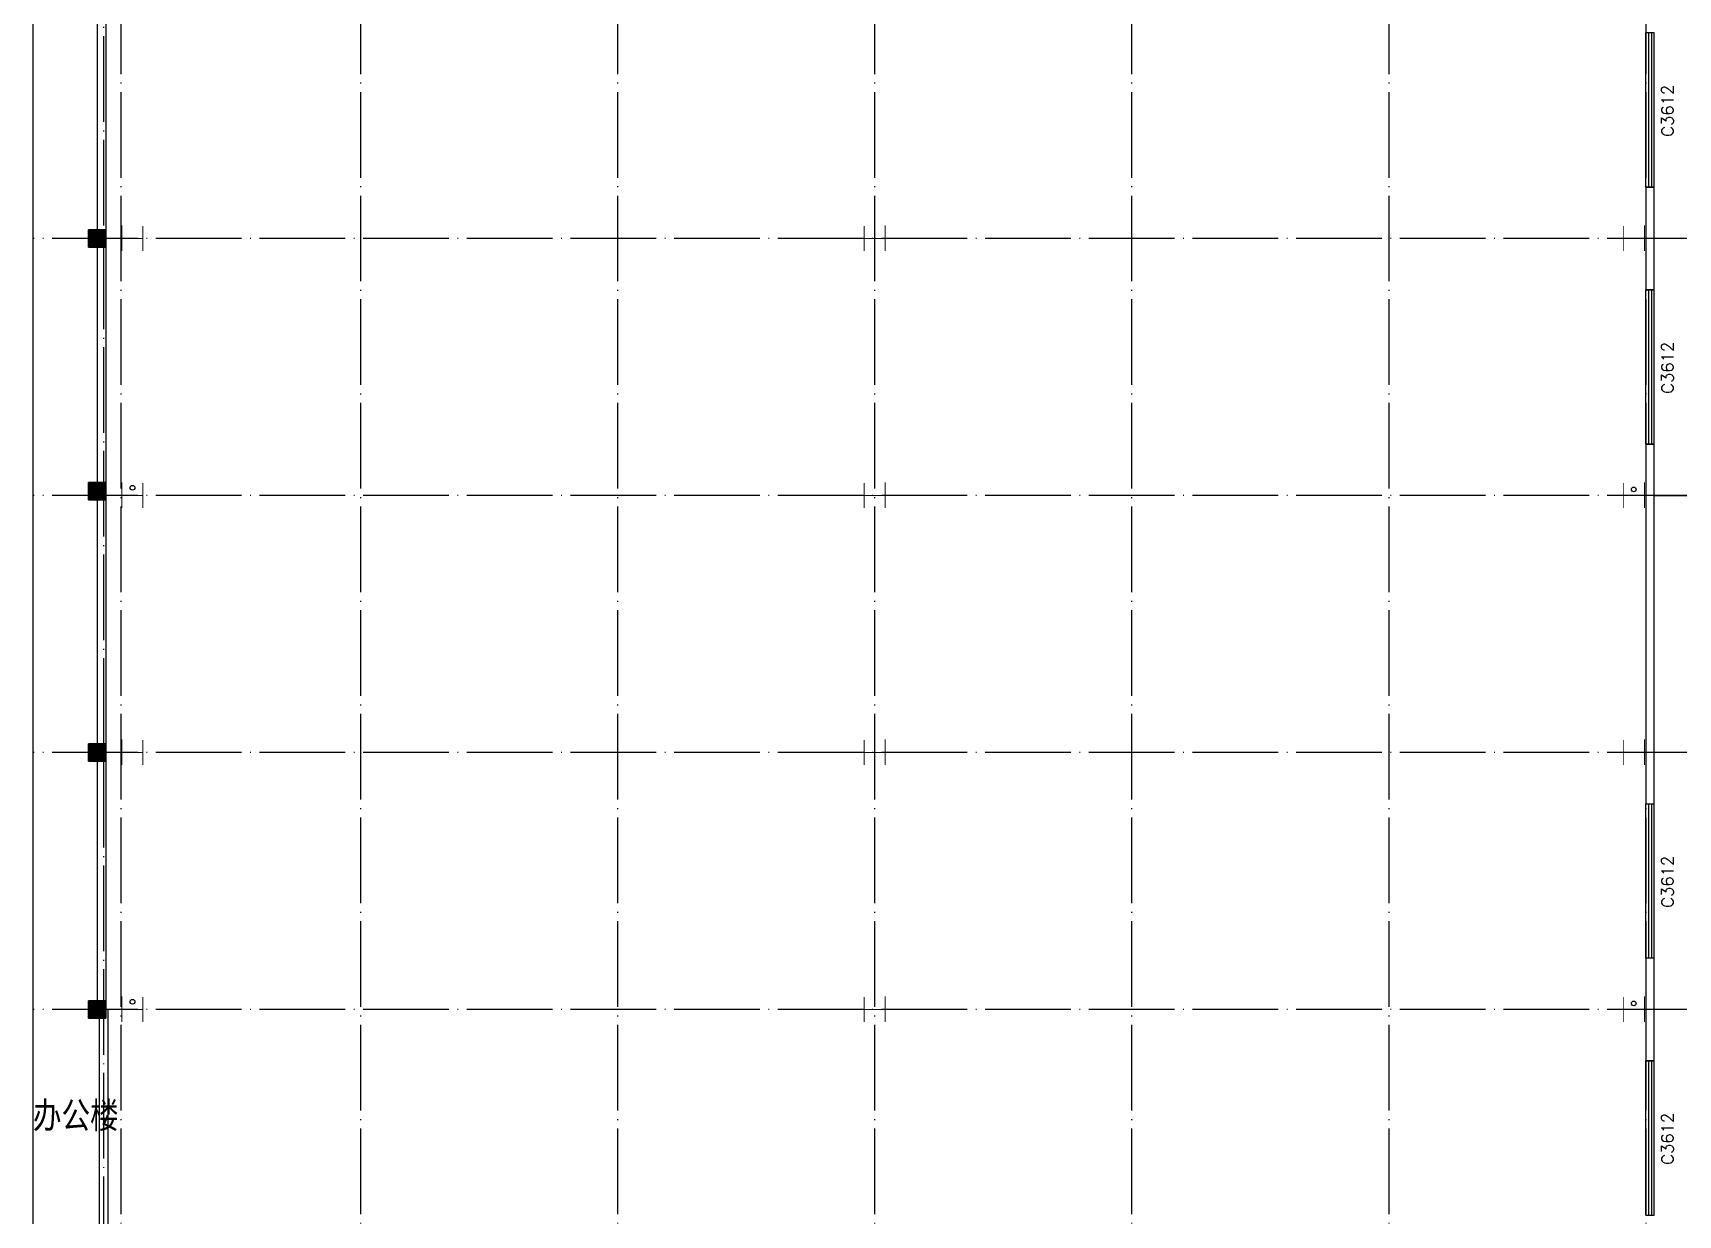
# Model space of a CAD drawing. Extents: x 683431 to 951238, y -788560 to -543702.
# Drawn here: x 763119 to 801525, y -664378 to -636778 of the extents above; entities that cross this region are included whole.
import ezdxf

# ---------------------------------------------------------------- set-up
doc = ezdxf.new("R2010")
doc.units = 0
doc.header["$LTSCALE"] = 1000
doc.header["$MEASUREMENT"] = 0
doc.linetypes.add('DOTE', pattern=[2.42, 2, -0.2, 0.02, -0.2])
for name, color, linetype in [('COLUMN', 9, 'Continuous'), ('DIM_SYMB', 3, 'Continuous'), ('DOTE', 1, 'Continuous'), ('PUB_HATCH', 23, 'Continuous'), ('PUB_TEXT', 3, 'Continuous'), ('RAIL', 163, 'Continuous'), ('WALL', 7, 'Continuous'), ('WINDOW', 4, 'Continuous'), ('WINDOW_TEXT', 7, 'Continuous')]:
    doc.layers.add(name, color=color, linetype=linetype)
doc.layers.add('柱', color=2, linetype='Continuous', lineweight=35)
doc.styles.add('_TCH_WINDOW', font='simplex_.ttf', dxfattribs={"height": 3.5, "bigfont": 'GBCBIG'})
doc.styles.add('宋体(0.8)', font='', dxfattribs={"width": 0.8})
doc.styles.get('宋体(0.8)').set_extended_font_data('SimSun')

# ---------------------------------------------------------------- blocks, each defined once
blk = doc.blocks.new('_FZH')
blk.add_lwpolyline([(-0.5, -0.5), (0.5, -0.5), (0.5, 0.5), (-0.5, 0.5)], close=True)
at = {"layer": 'PUB_HATCH'}
blk.add_solid([(-0.5, -0.5), (0.5, -0.5), (-0.5, 0.5), (0.5, 0.5)], dxfattribs=at)
blk = doc.blocks.new('$WINLIB2D$00000001')
at = {"color": 0}
for points in [[(-0.5, 0.5), (-0.5, -0.5)], [(-0.5, 0.5), (0.5, 0.5)], [(0.5, -0.5), (0.5, 0.5)], [(0.5, 0.167), (-0.5, 0.167)], [(0.5, -0.167), (-0.5, -0.167)], [(-0.5, -0.5), (0.5, -0.5)]]:
    blk.add_lwpolyline(points, dxfattribs=at)

msp = doc.modelspace()

# ---------------------------------------------------------------- linework, layer by layer
at = {"ltscale": 10, "const_width": 20}
for points in [[(765196.5, -641852.2), (765196.5, -641267.4)], [(765196.5, -641852.2), (765196.5, -641267.4)], [(765196.5, -641852.2), (765196.5, -641267.4)], [(765196.5, -641854.8), (765196.5, -641269.9)], [(765196.5, -641870.5), (765196.5, -641285.7)], [(765196.5, -641870.8), (765196.5, -641286)], [(765684.1, -641870.5), (765684.1, -641285.7)], [(782524.9, -641870.5), (782524.9, -641285.7)], [(783012.5, -641852.2), (783012.5, -641267.4)], [(783012.5, -641852.2), (783012.5, -641267.4)], [(783012.5, -641852.2), (783012.5, -641267.4)], [(783012.5, -641854.8), (783012.5, -641269.9)], [(783012.5, -641870.5), (783012.5, -641285.7)], [(783012.5, -641870.8), (783012.5, -641286)], [(800253.3, -641870.5), (800253.3, -641285.7)], [(800740.9, -641852.2), (800740.9, -641267.4)], [(800740.9, -641852.2), (800740.9, -641267.4)], [(800740.9, -641852.2), (800740.9, -641267.4)], [(800740.9, -641854.8), (800740.9, -641269.9)], [(800740.9, -641870.5), (800740.9, -641285.7)], [(800740.9, -641870.8), (800740.9, -641286)], [(765684.1, -641578.1), (765196.5, -641578.1)], [(782524.9, -641578.1), (783012.5, -641578.1)], [(800253.3, -641578.1), (800740.9, -641578.1)], [(765196.5, -647852.2), (765196.5, -647267.4)], [(765196.5, -647852.2), (765196.5, -647267.4)], [(765196.5, -647852.2), (765196.5, -647267.4)], [(765196.5, -647854.8), (765196.5, -647269.9)], [(765196.5, -647870.5), (765196.5, -647285.7)], [(765196.5, -647870.8), (765196.5, -647286)], [(765684.1, -647870.5), (765684.1, -647285.7)], [(782524.9, -647870.5), (782524.9, -647285.7)], [(783012.5, -647852.2), (783012.5, -647267.4)], [(783012.5, -647852.2), (783012.5, -647267.4)], [(783012.5, -647852.2), (783012.5, -647267.4)], [(783012.5, -647854.8), (783012.5, -647269.9)], [(783012.5, -647870.5), (783012.5, -647285.7)], [(783012.5, -647870.8), (783012.5, -647286)], [(800253.3, -647870.5), (800253.3, -647285.7)], [(800740.9, -647852.2), (800740.9, -647267.4)], [(800740.9, -647852.2), (800740.9, -647267.4)], [(800740.9, -647852.2), (800740.9, -647267.4)], [(800740.9, -647854.8), (800740.9, -647269.9)], [(800740.9, -647870.5), (800740.9, -647285.7)], [(800740.9, -647870.8), (800740.9, -647286)], [(765684.1, -647578.1), (765196.5, -647578.1)], [(782524.9, -647578.1), (783012.5, -647578.1)], [(800253.3, -647578.1), (800740.9, -647578.1)], [(765196.5, -653852.2), (765196.5, -653267.4)], [(765196.5, -653852.2), (765196.5, -653267.4)], [(765196.5, -653852.2), (765196.5, -653267.4)], [(765196.5, -653854.8), (765196.5, -653269.9)], [(765196.5, -653870.5), (765196.5, -653285.7)], [(765196.5, -653870.8), (765196.5, -653286)], [(765684.1, -653870.5), (765684.1, -653285.7)], [(782524.9, -653870.5), (782524.9, -653285.7)], [(783012.5, -653852.2), (783012.5, -653267.4)], [(783012.5, -653852.2), (783012.5, -653267.4)], [(783012.5, -653852.2), (783012.5, -653267.4)], [(783012.5, -653854.8), (783012.5, -653269.9)], [(783012.5, -653870.5), (783012.5, -653285.7)], [(783012.5, -653870.8), (783012.5, -653286)], [(800253.3, -653870.5), (800253.3, -653285.7)], [(800740.9, -653852.2), (800740.9, -653267.4)], [(800740.9, -653852.2), (800740.9, -653267.4)], [(800740.9, -653852.2), (800740.9, -653267.4)], [(800740.9, -653854.8), (800740.9, -653269.9)], [(800740.9, -653870.5), (800740.9, -653285.7)], [(800740.9, -653870.8), (800740.9, -653286)], [(765684.1, -653578.1), (765196.5, -653578.1)], [(782524.9, -653578.1), (783012.5, -653578.1)], [(800253.3, -653578.1), (800740.9, -653578.1)], [(765196.5, -659852.2), (765196.5, -659267.4)], [(765196.5, -659852.2), (765196.5, -659267.4)], [(765196.5, -659852.2), (765196.5, -659267.4)], [(765196.5, -659854.8), (765196.5, -659269.9)], [(765196.5, -659870.5), (765196.5, -659285.7)], [(765196.5, -659870.8), (765196.5, -659286)], [(765684.1, -659870.5), (765684.1, -659285.7)], [(782524.9, -659870.5), (782524.9, -659285.7)], [(783012.5, -659852.2), (783012.5, -659267.4)], [(783012.5, -659852.2), (783012.5, -659267.4)], [(783012.5, -659852.2), (783012.5, -659267.4)], [(783012.5, -659854.8), (783012.5, -659269.9)], [(783012.5, -659870.5), (783012.5, -659285.7)], [(783012.5, -659870.8), (783012.5, -659286)], [(800253.3, -659870.5), (800253.3, -659285.7)], [(800740.9, -659852.2), (800740.9, -659267.4)], [(800740.9, -659852.2), (800740.9, -659267.4)], [(800740.9, -659852.2), (800740.9, -659267.4)], [(800740.9, -659854.8), (800740.9, -659269.9)], [(800740.9, -659870.5), (800740.9, -659285.7)], [(800740.9, -659870.8), (800740.9, -659286)], [(765684.1, -659578.1), (765196.5, -659578.1)], [(782524.9, -659578.1), (783012.5, -659578.1)], [(800253.3, -659578.1), (800740.9, -659578.1)]]:
    msp.add_lwpolyline(points, dxfattribs=at)
at = {"layer": 'DIM_SYMB'}
msp.add_lwpolyline([(763118.7, -626625.6), (763118.7, -664814.4), (763328.7, -664890.9), (762908.7, -664964.9), (763118.7, -665039.4), (763118.7, -703228.3)], dxfattribs=at)
at = {"layer": 'DOTE', "linetype": 'DOTE'}
for p, q in [((764768.7, -627178.1), (764768.7, -701778.1)), ((765168.7, -628478.1), (765168.7, -702578.1)), ((770768.7, -628478.1), (770768.7, -702578.1)), ((776768.7, -628478.1), (776768.7, -702578.1)), ((782768.7, -628478.1), (782768.7, -702578.1)), ((788768.7, -628478.1), (788768.7, -702578.1)), ((794768.7, -628478.1), (794768.7, -702578.1)), ((800768.7, -628478.1), (800768.7, -702578.1)), ((801868.7, -641578.1), (763118.7, -641578.1)), ((801868.7, -647578.1), (763118.7, -647578.1)), ((801868.7, -653578.1), (763118.7, -653578.1)), ((801868.7, -659578.1), (763118.7, -659578.1))]:
    msp.add_line(p, q, dxfattribs=at)
at = {"layer": 'RAIL', "ltscale": 0.5}
msp.add_lwpolyline([(800968.7, -653578.1), (800968.7, -647578.1), (802468.7, -647578.1), (802468.7, -653578.1)], close=True, dxfattribs=at)
for centre in [(765443.7, -647396.2), (800489.6, -647435.7), (765443.7, -659396.2), (800489.6, -659435.7)]:
    msp.add_circle(centre, 55, dxfattribs=at)
at = {"layer": 'WALL'}
for p, q in [((764618.7, -635778.1), (764618.7, -641378.1)), ((764818.7, -635778.1), (764818.7, -641378.1)), ((764618.7, -641778.1), (764618.7, -647278.1)), ((764818.7, -641778.1), (764818.7, -647278.1)), ((764618.7, -647678.1), (764618.7, -653378.1)), ((764818.7, -647678.1), (764818.7, -653378.1)), ((764618.7, -653778.1), (764618.7, -659378.1)), ((764818.7, -653778.1), (764818.7, -659378.1)), ((764668.7, -659778.1), (764668.7, -665378.1)), ((764868.7, -659578.1), (764818.7, -659578.1)), ((764868.7, -659578.1), (764868.7, -665378.1))]:
    msp.add_line(p, q, dxfattribs=at)
at = {"layer": 'WALL', "color": 2}
for p, q in [((800968.7, -640378.1), (800768.7, -640378.1)), ((800768.7, -640378.1), (800768.7, -642778.1)), ((800968.7, -642778.1), (800968.7, -640378.1)), ((800768.7, -642778.1), (800968.7, -642778.1)), ((800968.7, -646378.1), (800768.7, -646378.1)), ((800768.7, -646378.1), (800768.7, -654778.1)), ((800968.7, -654778.1), (800968.7, -646378.1)), ((800768.7, -654778.1), (800968.7, -654778.1)), ((800968.7, -658378.1), (800768.7, -658378.1)), ((800768.7, -658378.1), (800768.7, -660778.1)), ((800968.7, -660778.1), (800968.7, -658378.1)), ((800768.7, -660778.1), (800968.7, -660778.1))]:
    msp.add_line(p, q, dxfattribs=at)
at = {"layer": '柱', "ltscale": 1}
for points in [[(764818.7, -641778.1), (764818.7, -641378.1), (764418.7, -641378.1), (764418.7, -641778.1)], [(764818.7, -647678.1), (764818.7, -647278.1), (764418.7, -647278.1), (764418.7, -647678.1)], [(764818.7, -653778.1), (764818.7, -653378.1), (764418.7, -653378.1), (764418.7, -653778.1)], [(764818.7, -659778.1), (764818.7, -659378.1), (764418.7, -659378.1), (764418.7, -659778.1)]]:
    msp.add_lwpolyline(points, close=True, dxfattribs=at)

# ---------------------------------------------------------------- block references
at = {"layer": 'COLUMN', "xscale": 400, "yscale": 400, "zscale": 400}
for p in [(764618.7, -641578.1), (764618.7, -647478.1), (764618.7, -653578.1), (764618.7, -659578.1)]:
    msp.add_blockref('_FZH', p, dxfattribs=at)
at = {"layer": 'WINDOW'}
ref = msp.add_blockref('$WINLIB2D$00000001', (800868.7, -638578.1), dxfattribs=dict(at, xscale=3600, yscale=200, zscale=3600, rotation=90))
ref.add_attrib('A', 'C3612', (801418.7, -639205.5), dxfattribs={"layer": 'WINDOW_TEXT', "ltscale": 0.5, "height": 280.96, "rotation": 90, "style": '_TCH_WINDOW'})
ref = msp.add_blockref('$WINLIB2D$00000001', (800868.7, -644578.1), dxfattribs=dict(at, xscale=3600, yscale=200, zscale=3600, rotation=90))
ref.add_attrib('A', 'C3612', (801418.7, -645205.5), dxfattribs={"layer": 'WINDOW_TEXT', "ltscale": 0.5, "height": 280.96, "rotation": 90, "style": '_TCH_WINDOW'})
ref = msp.add_blockref('$WINLIB2D$00000001', (800868.7, -656578.1), dxfattribs=dict(at, xscale=3600, yscale=-200, zscale=3600, rotation=90))
ref.add_attrib('A', 'C3612', (801418.7, -657205.5), dxfattribs={"layer": 'WINDOW_TEXT', "ltscale": 0.5, "height": 280.96, "rotation": 90, "style": '_TCH_WINDOW'})
ref = msp.add_blockref('$WINLIB2D$00000001', (800868.7, -662578.1), dxfattribs=dict(at, xscale=3600, yscale=200, zscale=3600, rotation=90))
ref.add_attrib('A', 'C3612', (801418.7, -663205.5), dxfattribs={"layer": 'WINDOW_TEXT', "ltscale": 0.5, "height": 280.96, "rotation": 90, "style": '_TCH_WINDOW'})

# ---------------------------------------------------------------- texts
at = {"layer": 'PUB_TEXT', "style": '宋体(0.8)', "width": 0.8}
msp.add_text('办公楼', height=611.77, dxfattribs=at).set_placement((763118.7, -662352.8))

doc.saveas('drawing.dxf')
